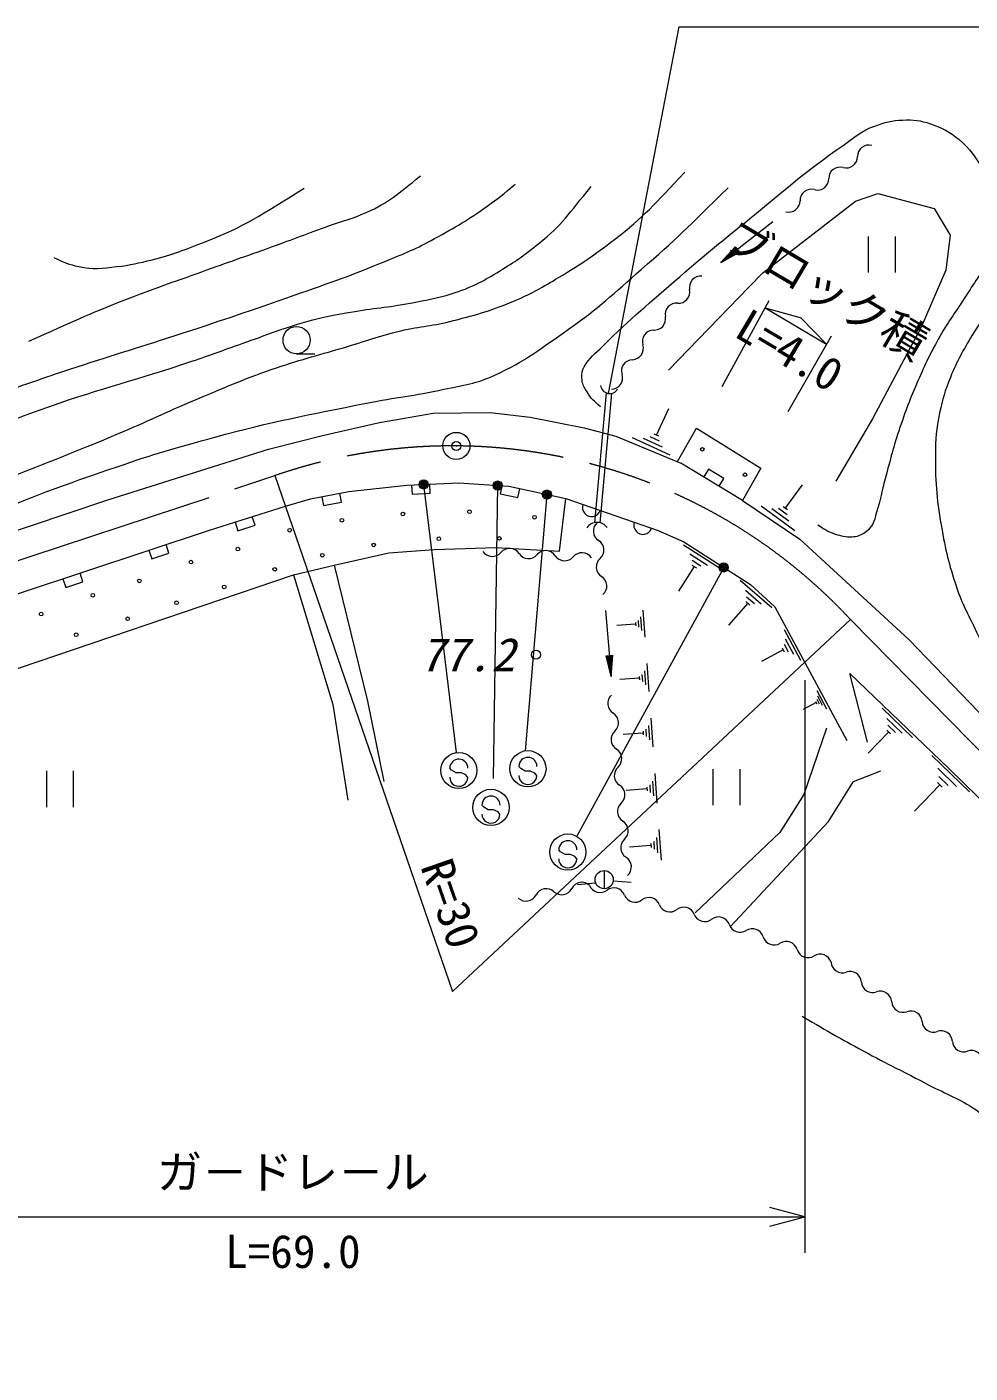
# Model space of a CAD drawing. Units: millimetres at full size, sheet at 1:1000; details may follow other scales. Extents: x 40000 to 680000, y 20000 to 380000.
# Drawn here: x 458075 to 510133, y 265527 to 339878 of the extents above; entities that cross this region are included whole.
import ezdxf
from ezdxf.enums import TextEntityAlignment as Align

# ---------------------------------------------------------------- set-up
doc = ezdxf.new("R2010")
doc.units = ezdxf.units.MM
doc.header["$LTSCALE"] = 1000
doc.header["$PDMODE"] = 32
doc.header["$PDSIZE"] = 500
doc.linetypes.add('CHAIN', pattern=[18.5, 12, -1.5, 3.5, -1.5])
for name, color, linetype, lineweight in [('M-BGD', 7, 'Continuous', 13), ('M-BMK', 2, 'CHAIN', 13), ('M-BMK-SRVR', 3, 'Continuous', 13)]:
    doc.layers.add(name, color=color, linetype=linetype, lineweight=lineweight)
doc.styles.add('@ＭＳ ゴシック', font='')
doc.styles.add('ＭＳ ゴシック', font='')
doc.styles.get('@ＭＳ ゴシック').set_extended_font_data('@MS Gothic')
doc.styles.get('ＭＳ ゴシック').set_extended_font_data('MS Gothic')

msp = doc.modelspace()

# ---------------------------------------------------------------- linework, layer by layer
at = {"layer": 'M-BGD'}
for p, q in [((499250, 329109), (496371, 326866)), ((504509, 328307), (504509, 326307)), ((506009, 326307), (506009, 328307)), ((496371, 326866), (497172, 327732)), ((496371, 326866), (497183, 327718)), ((496371, 326866), (497198, 327699)), ((496371, 326866), (497212, 327680)), ((496371, 326866), (497224, 327665)), ((496371, 326866), (497240, 327645)), ((496371, 326866), (497256, 327625)), ((496371, 326866), (497270, 327606)), ((496371, 326866), (497299, 327569)), ((496371, 326866), (497320, 327543)), ((496371, 326866), (497341, 327515)), ((496371, 326866), (497356, 327496)), ((496371, 326866), (497373, 327475)), ((496371, 326866), (497390, 327452)), ((496371, 326866), (497407, 327430)), ((497172, 327732), (497407, 327430)), ((493483, 320925), (497927, 325507)), ((496444, 320020), (499041, 324759)), ((498824, 324362), (502216, 322354)), ((498824, 324362), (500819, 323807)), ((502216, 322354), (500769, 323837)), ((500088, 318635), (502479, 322815)), ((472959, 321827), (473959, 321827)), ((490046, 319674), (489399, 312494)), ((490344, 319640), (489700, 312495)), ((492830, 317328), (493505, 318794)), ((493983, 315867), (495038, 317714)), ((495038, 317714), (498586, 315511)), ((493587, 316218), (491494, 317182)), ((493160, 316668), (492114, 317150)), ((492995, 316998), (492472, 317239)), ((492961, 317268), (492699, 317388)), ((497576, 313729), (494167, 315791)), ((495695, 315451), (495437, 315023)), ((496551, 314933), (495695, 315451)), ((498586, 315511), (497576, 313729)), ((471762, 315097), (481574, 286601)), ((479309, 314576), (479331, 314076)), ((479973, 314606), (481764, 299799)), ((480330, 314122), (480307, 314622)), ((483820, 298365), (484060, 314549)), ((484308, 314586), (484202, 314098)), ((496292, 314506), (496551, 314933)), ((499935, 313288), (500884, 314593)), ((474354, 313933), (474447, 313441)), ((475429, 313626), (475337, 314118)), ((479331, 314076), (480330, 314122)), ((484202, 314098), (485179, 313886)), ((485179, 313886), (485285, 314374)), ((486773, 314052), (485572, 299897)), ((487822, 313824), (492913, 312058)), ((474447, 313441), (475429, 313626)), ((500459, 312051), (498596, 313408)), ((500129, 312577), (499197, 313255)), ((500032, 312933), (499566, 313272)), ((500051, 313204), (499818, 313373)), ((469560, 312526), (469711, 312049)), ((469711, 312049), (470665, 312352)), ((470665, 312352), (470513, 312828)), ((464808, 310971), (464965, 310496)), ((464965, 310496), (465915, 310811)), ((465915, 310811), (465757, 311286)), ((494307, 311276), (496248, 310033)), ((494905, 310072), (494035, 308713)), ((494668, 310771), (495639, 310149)), ((494784, 310149), (495026, 309994)), ((494787, 310421), (495272, 310111)), ((460062, 309398), (460219, 308923)), ((461169, 309238), (461011, 309713)), ((496533, 310022), (488429, 295173)), ((497450, 309323), (499185, 307806)), ((460219, 308923), (461169, 309238)), ((497732, 308770), (498599, 308012)), ((497862, 308044), (496800, 306830)), ((497754, 308139), (497971, 307949)), ((497797, 308407), (498231, 308028)), ((481574, 286601), (503526, 307154)), ((490010, 307638), (490331, 304003)), ((491807, 307091), (491835, 306718)), ((491942, 307288), (491997, 306543)), ((492064, 307671), (492174, 306182)), ((491672, 306894), (490630, 306816)), ((491665, 306987), (491679, 306800)), ((499867, 306603), (500780, 304898)), ((499755, 305583), (499869, 305370)), ((499868, 305781), (500096, 305355)), ((499925, 306086), (500381, 305233)), ((490038, 305146), (490419, 305180)), ((490331, 304003), (490038, 305146)), ((490331, 304003), (490057, 305148)), ((490331, 304003), (490080, 305150)), ((490331, 304003), (490104, 305152)), ((490331, 304003), (490123, 305154)), ((490331, 304003), (490149, 305156)), ((490331, 304003), (490174, 305158)), ((490331, 304003), (490197, 305160)), ((490331, 304003), (490244, 305164)), ((490331, 304003), (490278, 305167)), ((490331, 304003), (490312, 305170)), ((490331, 304003), (490419, 305180)), ((490331, 304003), (490392, 305177)), ((490331, 304003), (490364, 305175)), ((490331, 304003), (490337, 305172)), ((499812, 305477), (498618, 304838)), ((492018, 304111), (492047, 303727)), ((492158, 304314), (492215, 303546)), ((492283, 304710), (492397, 303174)), ((491879, 303908), (490803, 303828)), ((491872, 304004), (491886, 303812)), ((501005, 303794), (501005, 272163)), ((501603, 302622), (501671, 302494)), ((501670, 303234), (502218, 302211)), ((501671, 302741), (501808, 302485)), ((501705, 302924), (501978, 302412)), ((501637, 302558), (500920, 302175)), ((505286, 302249), (506962, 300637)), ((492376, 301294), (492435, 300502)), ((492505, 301702), (492623, 300117)), ((505544, 301679), (506382, 300873)), ((505592, 301310), (506011, 300907)), ((492089, 300874), (490980, 300792)), ((492081, 300973), (492096, 300775)), ((492233, 301084), (492262, 300688)), ((505641, 300941), (504513, 299767)), ((505536, 301041), (505746, 300840)), ((508025, 299645), (510110, 297639)), ((481514, 298821), (481415, 298939)), ((485328, 298920), (485228, 299038)), ((485573, 298780), (485328, 298920)), ((508346, 298935), (509388, 297932)), ((459154, 298784), (459154, 296784)), ((460654, 296784), (460654, 298784)), ((481759, 298682), (481514, 298821)), ((482060, 298680), (481759, 298682)), ((482305, 298568), (482060, 298680)), ((482411, 298431), (482305, 298568)), ((485873, 298778), (485573, 298780)), ((486118, 298666), (485873, 298778)), ((486224, 298530), (486118, 298666)), ((492599, 298226), (492659, 297409)), ((492732, 298646), (492852, 297013)), ((495938, 298889), (495938, 296889)), ((497438, 296889), (497438, 298889)), ((508406, 298476), (508927, 297974)), ((492302, 297793), (491159, 297709)), ((492295, 297895), (492310, 297691)), ((492450, 298009), (492481, 297601)), ((508466, 298016), (507062, 296556)), ((508336, 298142), (508596, 297891)), ((483289, 296783), (483190, 296901)), ((483534, 296644), (483289, 296783)), ((483835, 296641), (483534, 296644)), ((484080, 296529), (483835, 296641)), ((484186, 296393), (484080, 296529)), ((492961, 295542), (493086, 293859)), ((487530, 294317), (487431, 294435)), ((492519, 294663), (491341, 294576)), ((492511, 294768), (492527, 294558)), ((492671, 294886), (492703, 294465)), ((492824, 295109), (492886, 294267)), ((487775, 294178), (487530, 294317)), ((488076, 294175), (487775, 294178)), ((488321, 294064), (488076, 294175)), ((488427, 293927), (488321, 294064)), ((489937, 293282), (489937, 292282)), ((488472, 292509), (489467, 292611)), ((490434, 292723), (491430, 292639)), ((501005, 274163), (499073, 274680)), ((444501, 274163), (501005, 274163)), ((499073, 273645), (501005, 274163))]:
    msp.add_line(p, q, dxfattribs=at)
for points in [[(490184, 319632), (494073, 339878), (524595, 339878)], [(497927, 325507), (498698, 326302), (503809, 330262), (505050, 330675), (508152, 329848), (509039, 328371), (508802, 326450), (507443, 323289), (504755, 318237), (502716, 314780)], [(437067, 305189), (462548, 313759), (471412, 316563), (474398, 317307), (477532, 318022), (480496, 318550), (483648, 318584), (485861, 318325), (488834, 317729), (490574, 317277), (494167, 315791)], [(454367, 307510), (468144, 312077), (472343, 313409), (473719, 313813), (475851, 314214), (479049, 314564), (481907, 314695), (484667, 314509), (487822, 313824)], [(454367, 307510), (455639, 303797), (472795, 309618), (475028, 310155), (478059, 310836), (480553, 311010), (483952, 311121), (487468, 310927), (487822, 313824)], [(497576, 313729), (500733, 311577), (506779, 306026), (514901, 297573), (519999, 292523), (527041, 286176), (533480, 281000), (535062, 279707), (537949, 277688), (545410, 272605), (549229, 270497), (552077, 269115), (555898, 267647), (559468, 266563), (562400, 265907), (564508, 265527)], [(492913, 312058), (494325, 311436), (498009, 309077), (499366, 307857), (503322, 300465)], [(475028, 310155), (476865, 302642), (477776, 298207)], [(472795, 309618), (474962, 302452), (475795, 297170)], [(504472, 300372), (503501, 304175), (508956, 298928), (519481, 288636)], [(502217, 301142), (500951, 297491), (499635, 295380), (494955, 290941)], [(496901, 290196), (502313, 295993), (503698, 298194), (505202, 298796)]]:
    msp.add_lwpolyline(points, dxfattribs=at)
for centre, radius in [((472959, 322577), 750), ((495358, 316548), 100), ((479973, 314606), 250), ((479973, 314606), 200), ((479973, 314606), 150), ((479973, 314606), 100), ((479973, 314606), 50), ((479973, 314606), 20), ((484060, 314549), 250), ((484060, 314549), 200), ((484060, 314549), 150), ((484060, 314549), 100), ((484060, 314549), 50), ((484060, 314549), 20), ((497708, 315148), 100), ((486773, 314052), 250), ((486773, 314052), 200), ((486773, 314052), 150), ((486773, 314052), 100), ((486773, 314052), 50), ((486773, 314052), 20), ((478828, 312977), 100), ((482501, 313099), 100), ((475462, 312633), 100), ((486091, 312797), 100), ((472577, 312077), 100), ((480811, 311610), 100), ((484150, 311631), 100), ((469721, 311037), 100), ((474378, 310697), 100), ((477215, 311265), 100), ((467133, 310321), 100), ((496533, 310022), 250), ((496533, 310022), 200), ((496533, 310022), 150), ((496533, 310022), 100), ((496533, 310022), 50), ((464277, 309282), 100), ((471755, 309922), 100), ((496533, 310022), 20), ((461711, 308489), 100), ((468965, 308951), 100), ((466333, 308071), 100), ((458855, 307449), 100), ((463632, 307190), 100), ((460796, 306307), 100), ((486174, 305204), 250), ((481914, 298810), 1000), ((485727, 298909), 1000), ((483689, 296772), 1000), ((487930, 294306), 1000), ((489937, 292782), 500)]:
    msp.add_circle(centre, radius, dxfattribs=at)
for centre, radius, start, end in [((504544, 332727), 625, 74.42685, 180.68706), ((503295, 332712), 625, 254.42685, 0.68706), ((502959, 331508), 625, 74.42685, 180.68706), ((501373, 330289), 625, 74.42685, 180.68706), ((501709, 331493), 625, 254.42685, 0.68706), ((500124, 330274), 625, 254.42685, 0.68706), ((495268, 325487), 625, 84.93675, 191.19696), ((494042, 325245), 625, 264.93675, 11.19696), ((493931, 324000), 625, 84.93675, 191.19696), ((492705, 323757), 625, 264.93675, 11.19696), ((492669, 322510), 625, 91.72738, 197.98758), ((491480, 322124), 625, 271.72738, 17.98758), ((491518, 320874), 625, 91.72738, 197.98758), ((490329, 320488), 625, 271.72738, 17.98758), ((490239, 320130), 501, 185.80242, 330.9746), ((489239, 313332), 500, 160.8616, 340.8616), ((489551, 311822), 689, 35.97854, 145.46582), ((489964, 312043), 625, 131.46054, 237.72075), ((492073, 312349), 500, 160.8616, 340.8616), ((483763, 311257), 625, 213.42533, 319.68554), ((484716, 310448), 625, 33.42533, 139.68554), ((485760, 311137), 625, 213.42533, 319.68554), ((486713, 310328), 625, 33.42533, 139.68554), ((488709, 310208), 625, 33.42533, 139.68554), ((489297, 310986), 625, 311.46054, 57.72075), ((487756, 311017), 625, 213.42533, 319.68554), ((490124, 310049), 625, 131.46054, 237.72075), ((489457, 308993), 625, 311.46054, 57.72075), ((490765, 302513), 625, 131.94132, 238.20152), ((490107, 301450), 625, 311.94132, 58.20152), ((490942, 300520), 625, 131.94132, 238.20152), ((490284, 299458), 625, 311.94132, 58.20152), ((481915, 298935), 500, 359.55488, 179.55488), ((485728, 299034), 500, 359.55488, 179.55488), ((491119, 298528), 625, 131.94132, 238.20152), ((481911, 298435), 500, 179.55488, 359.55488), ((485724, 298534), 500, 179.55488, 359.55488), ((490460, 297466), 625, 311.94132, 58.20152), ((483690, 296897), 500, 359.55488, 179.55488), ((491296, 296536), 625, 131.94132, 238.20152), ((483686, 296397), 500, 179.55488, 359.55488), ((490637, 295474), 625, 311.94132, 58.20152), ((487931, 294431), 500, 359.55488, 179.55488), ((491473, 294544), 625, 131.94132, 238.20152), ((487927, 293931), 500, 179.55488, 359.55488), ((490814, 293481), 625, 311.94132, 58.20152), ((486738, 291656), 625, 47.02392, 153.28412), ((487590, 292570), 625, 227.02392, 333.28412), ((488706, 292008), 625, 47.02392, 153.28412), ((489715, 292693), 625, 201.33151, 307.59171), ((490477, 291702), 625, 21.33151, 127.59171), ((485621, 292218), 625, 227.02392, 333.28412), ((491642, 292157), 625, 201.33151, 307.59171), ((492404, 291167), 625, 21.33151, 127.59171), ((493568, 291621), 625, 201.33151, 307.59171), ((494331, 290631), 625, 21.33151, 127.59171), ((495495, 291086), 625, 201.33151, 307.59171), ((496258, 290095), 625, 21.33151, 127.59171), ((497440, 290498), 625, 196.34277, 302.60297), ((498113, 289445), 625, 16.34277, 122.60297), ((499313, 289797), 625, 196.34277, 302.60297), ((499986, 288744), 625, 16.34277, 122.60297), ((501186, 289096), 625, 196.34277, 302.60297), ((501859, 288043), 625, 16.34277, 122.60297), ((503083, 288260), 625, 183.77143, 290.03164), ((503511, 287085), 625, 3.77143, 110.03164), ((504758, 287168), 625, 183.77143, 290.03164), ((505186, 285993), 625, 3.77143, 110.03164), ((506434, 286075), 625, 183.77143, 290.03164), ((506862, 284901), 625, 3.77143, 110.03164), ((508109, 284983), 625, 183.77143, 290.03164), ((508537, 283809), 625, 3.77143, 110.03164), ((509785, 283891), 625, 183.77143, 290.03164), ((510213, 282717), 625, 3.77143, 110.03164)]:
    msp.add_arc(centre, radius, start, end, dxfattribs=at)
for points, knots in [([(489732, 318891), (489369, 319229), (489211, 319343), (488994, 319717), (488872, 319927), (488767, 320040), (488730, 320280), (488680, 320599), (488669, 320822), (488833, 321101), (489138, 321622), (489434, 321828), (489862, 322253), (491448, 323825), (492431, 324607), (494110, 326080), (495586, 327374), (496453, 328053), (497975, 329292), (499958, 330908), (501023, 331880), (503125, 333336), (503782, 333792), (504121, 334134), (504874, 334400), (505454, 334605), (505797, 334716), (506412, 334736), (507017, 334757), (507375, 334721), (507949, 334525), (508614, 334298), (508985, 334107), (509525, 333657), (510158, 333129), (510410, 332708), (510835, 332001), (511152, 331473), (511287, 331147), (511476, 330561), (511624, 330103), (511693, 329836), (511742, 329357), (511795, 328838), (511758, 328534), (511652, 328023), (511581, 327681), (511440, 327521), (511275, 327213), (510804, 326332), (510455, 325888), (509919, 325045), (509356, 324160), (508982, 323699), (508467, 322786), (507982, 321926), (507736, 321427), (507338, 320524), (506869, 319463), (506636, 318854), (506261, 317756), (505890, 316665), (505752, 316031), (505446, 314920), (505248, 314200), (505194, 313781), (504970, 313069), (504880, 312784), (504880, 312597), (504715, 312348), (504593, 312163), (504504, 312062), (504317, 311943), (504072, 311785), (503904, 311712), (503613, 311698), (503256, 311681), (503052, 311745), (502710, 311851), (502302, 311977), (502147, 312090), (501739, 312356)], [0, 0, 0, 0, 1, 1, 1, 2, 2, 2, 3, 3, 3, 4, 4, 4, 5, 5, 5, 6, 6, 6, 7, 7, 7, 8, 8, 8, 9, 9, 9, 10, 10, 10, 11, 11, 11, 12, 12, 12, 13, 13, 13, 14, 14, 14, 15, 15, 15, 16, 16, 16, 17, 17, 17, 18, 18, 18, 19, 19, 19, 20, 20, 20, 21, 21, 21, 22, 22, 22, 23, 23, 23, 24, 24, 24, 25, 25, 25, 26, 26, 26, 27, 27, 27, 27]), ([(424553, 311975), (424471, 311272), (424435, 310937), (424610, 310311), (424789, 309673), (425041, 309358), (425452, 308838), (425863, 308318), (426160, 308045), (426752, 307748), (427767, 307238), (428429, 307060), (429564, 307002), (430505, 306954), (431039, 307013), (431974, 307136), (433888, 307387), (434934, 307702), (436812, 308150), (439149, 308707), (440434, 309115), (442729, 309824), (445196, 310586), (446548, 311104), (448978, 311975), (452067, 313082), (453791, 313720), (456853, 314901), (459283, 315838), (460640, 316377), (463044, 317381), (464763, 318100), (465693, 318581), (467413, 319297), (469025, 319967), (469914, 320382), (471564, 320953), (473099, 321484), (473987, 321696), (475543, 322161), (476777, 322529), (477455, 322786), (478706, 323090), (479835, 323365), (480502, 323361), (481625, 323661), (482977, 324022), (483751, 324205), (485032, 324770), (485999, 325195), (486517, 325492), (487422, 326038), (488674, 326792), (489359, 327251), (490515, 328146), (492170, 329427), (492684, 330043), (494384, 331853)], [0, 0, 0, 0, 1, 1, 1, 2, 2, 2, 3, 3, 3, 4, 4, 4, 5, 5, 5, 6, 6, 6, 7, 7, 7, 8, 8, 8, 9, 9, 9, 10, 10, 10, 11, 11, 11, 12, 12, 12, 13, 13, 13, 14, 14, 14, 15, 15, 15, 16, 16, 16, 17, 17, 17, 18, 18, 18, 19, 19, 19, 19]), ([(458185, 322515), (460699, 323654), (461380, 323976), (463475, 324798), (465122, 325445), (466063, 325758), (467728, 326358), (469228, 326899), (470075, 327185), (471575, 327726), (472828, 328178), (473524, 328449), (474776, 328903), (475567, 329190), (476038, 329283), (476806, 329628), (478090, 330206), (478520, 330628), (479794, 331645)], [0, 0, 0, 0, 1, 1, 1, 2, 2, 2, 3, 3, 3, 4, 4, 4, 5, 5, 5, 6, 6, 6, 6]), ([(433665, 317143), (433326, 316256), (433177, 315923), (433092, 315098), (433024, 314432), (432948, 314030), (433124, 313383), (433210, 313064), (433285, 312868), (433518, 312634), (433882, 312266), (434140, 312098), (434615, 311892), (435048, 311704), (435299, 311590), (435766, 311521), (436722, 311381), (437276, 311510), (438237, 311602), (439422, 311715), (440068, 311930), (441219, 312232), (442886, 312669), (443771, 313078), (445396, 313653), (447901, 314539), (449284, 315094), (451771, 316031), (454711, 317138), (456326, 317847), (459287, 318898), (462338, 319981), (464117, 320376), (467185, 321411), (468275, 321780), (468875, 322015), (469961, 322395), (471347, 322880), (472107, 323205), (473519, 323610), (474445, 323875), (474984, 323946), (475930, 324123), (477215, 324365), (477958, 324368), (479239, 324625), (480289, 324835), (480894, 324911), (481903, 325270), (482902, 325625), (483423, 325937), (484325, 326494), (485139, 326997), (485580, 327308), (486323, 327912), (487619, 328966), (487991, 329540), (489210, 331070)], [0, 0, 0, 0, 1, 1, 1, 2, 2, 2, 3, 3, 3, 4, 4, 4, 5, 5, 5, 6, 6, 6, 7, 7, 7, 8, 8, 8, 9, 9, 9, 10, 10, 10, 11, 11, 11, 12, 12, 12, 13, 13, 13, 14, 14, 14, 15, 15, 15, 16, 16, 16, 17, 17, 17, 18, 18, 18, 19, 19, 19, 19]), ([(439975, 320076), (440050, 319466), (440074, 319220), (440289, 318721), (440490, 318258), (440626, 317988), (440983, 317631), (441451, 317163), (441810, 316991), (442421, 316738), (443131, 316445), (443587, 316431), (444354, 316375), (445198, 316313), (445679, 316390), (446518, 316507), (447470, 316640), (447975, 316862), (448907, 317096), (450273, 317438), (451056, 317566), (452398, 317991), (454071, 318521), (454939, 319010), (456583, 319624), (458077, 320183), (458925, 320467), (460438, 320974), (462701, 321732), (463990, 322090), (466258, 322834), (468674, 323626), (470028, 324073), (472427, 324918), (474573, 325673), (475786, 326072), (477887, 326946), (478954, 327391), (479566, 327621), (480573, 328187), (481739, 328842), (482406, 329195), (483486, 329983), (484106, 330435), (484325, 330598), (485031, 331194)], [0, 0, 0, 0, 1, 1, 1, 2, 2, 2, 3, 3, 3, 4, 4, 4, 5, 5, 5, 6, 6, 6, 7, 7, 7, 8, 8, 8, 9, 9, 9, 10, 10, 10, 11, 11, 11, 12, 12, 12, 13, 13, 13, 14, 14, 14, 15, 15, 15, 15]), ([(442910, 307999), (445516, 308764), (446235, 308979), (448331, 309713), (450550, 310491), (451789, 310948), (453940, 311896), (455049, 312385), (455631, 312746), (456742, 313229), (459134, 314270), (460535, 314708), (462999, 315567), (465100, 316299), (466304, 316633), (468451, 317218), (471680, 318097), (473529, 318438), (476810, 319100), (478473, 319435), (479432, 319489), (481087, 319862), (482198, 320112), (482860, 320169), (483897, 320641), (485605, 321418), (486433, 322112), (487972, 323186), (489635, 324346), (490454, 325151), (491984, 326481), (493925, 328167), (494536, 328793), (496772, 330998)], [0, 0, 0, 0, 1, 1, 1, 2, 2, 2, 3, 3, 3, 4, 4, 4, 5, 5, 5, 6, 6, 6, 7, 7, 7, 8, 8, 8, 9, 9, 9, 10, 10, 10, 11, 11, 11, 11]), ([(459565, 327147), (460140, 326858), (460381, 326766), (460939, 326638), (461734, 326457), (462216, 326542), (463026, 326638), (463800, 326730), (464230, 326828), (464985, 327020), (466155, 327317), (466788, 327573), (467912, 328013), (470174, 328897), (470926, 329464), (473384, 330965)], [0, 0, 0, 0, 1, 1, 1, 2, 2, 2, 3, 3, 3, 4, 4, 4, 5, 5, 5, 5]), ([(512284, 325596), (511279, 324376), (510941, 324000), (510256, 322859), (509725, 321976), (509436, 321470), (509045, 320517), (508742, 319776), (508615, 319340), (508453, 318556), (508268, 317664), (508222, 317146), (508219, 316234), (508212, 314604), (508302, 313683), (508588, 312078), (508822, 310767), (509010, 310036), (509443, 308777), (509766, 307836), (510076, 307360), (510488, 306455), (510880, 305593), (511078, 305101), (511500, 304254), (512223, 302802), (512673, 302012), (513417, 300571), (513617, 300183), (513753, 299976), (513924, 299574), (514152, 299036), (514194, 298813), (514354, 298142)], [0, 0, 0, 0, 1, 1, 1, 2, 2, 2, 3, 3, 3, 4, 4, 4, 5, 5, 5, 6, 6, 6, 7, 7, 7, 8, 8, 8, 9, 9, 9, 10, 10, 10, 11, 11, 11, 11]), ([(500860, 285235), (502470, 284296), (502897, 284049), (504224, 283327), (505631, 282561), (506446, 282182), (507864, 281438), (508881, 280904), (509516, 280712), (510462, 280061), (511374, 279432), (511821, 278991), (512646, 278250), (513384, 277587), (513737, 277150), (514483, 276494), (514986, 276052), (515239, 275760), (515805, 275401), (517071, 274600), (517845, 274250), (519217, 273649), (520372, 273144), (521013, 272796), (522246, 272536), (522832, 272413), (523185, 272404), (523779, 272482), (524318, 272552), (524606, 272715), (525074, 272993), (525528, 273262), (525737, 273482), (526133, 273832), (526718, 274349), (527048, 274641), (527574, 275219), (527940, 275620), (528197, 275823), (528432, 276313), (528555, 276572), (528594, 276739), (528614, 277025), (528651, 277557), (528749, 277886), (528573, 278388), (528459, 278714), (528377, 278863), (528152, 279165)], [0, 0, 0, 0, 1, 1, 1, 2, 2, 2, 3, 3, 3, 4, 4, 4, 5, 5, 5, 6, 6, 6, 7, 7, 7, 8, 8, 8, 9, 9, 9, 10, 10, 10, 11, 11, 11, 12, 12, 12, 13, 13, 13, 14, 14, 14, 15, 15, 15, 16, 16, 16, 16])]:
    msp.add_open_spline(points, degree=3, knots=knots, dxfattribs=at)
for p in [(479973, 314606), (484060, 314549), (486773, 314052), (496533, 310022)]:
    msp.add_point(p, dxfattribs=at)
at = {"layer": 'M-BMK'}
for p, q in [((439175, 304312), (471762, 315097)), ((503526, 307154), (511212, 299337))]:
    msp.add_line(p, q, dxfattribs=at)
msp.add_arc((481545, 286737), 30000, 42.88755, 109.03328, dxfattribs=at)
at = {"layer": 'M-BMK-SRVR'}
msp.add_circle((481778, 316736), 750, dxfattribs=at)
msp.add_point((481778, 316736), dxfattribs=at)

# ---------------------------------------------------------------- texts
at = {"layer": 'M-BGD'}
for s, style, p in [('ブロック積', 'ＭＳ ゴシック', (501457, 324112)), ('L=4.0', '@ＭＳ ゴシック', (499429, 320763))]:
    msp.add_text(s, height=1833, rotation=329.371, dxfattribs=dict(at, style=style)).set_placement(p, align=Align.BOTTOM_CENTER)
at = {"layer": 'M-BGD', "style": 'ＭＳ ゴシック', "oblique": 15, "width": 1.05}
msp.add_text('77.2', height=1833, dxfattribs=at).set_placement((482390, 305209), align=Align.MIDDLE_CENTER)
at = {"layer": 'M-BGD', "style": 'ＭＳ ゴシック'}
msp.add_text('R=30', height=1833, rotation=289.273, dxfattribs=at).set_placement((479256, 293334), align=Align.BOTTOM_LEFT)
msp.add_text('ガ－ドレ－ル', height=1833, dxfattribs=at).set_placement((472753, 275163), align=Align.BOTTOM_CENTER)
at = {"layer": 'M-BGD', "style": '@ＭＳ ゴシック'}
msp.add_text('L=69.0', height=1833, dxfattribs=at).set_placement((472753, 273163), align=Align.TOP_CENTER)

doc.saveas('drawing.dxf')
